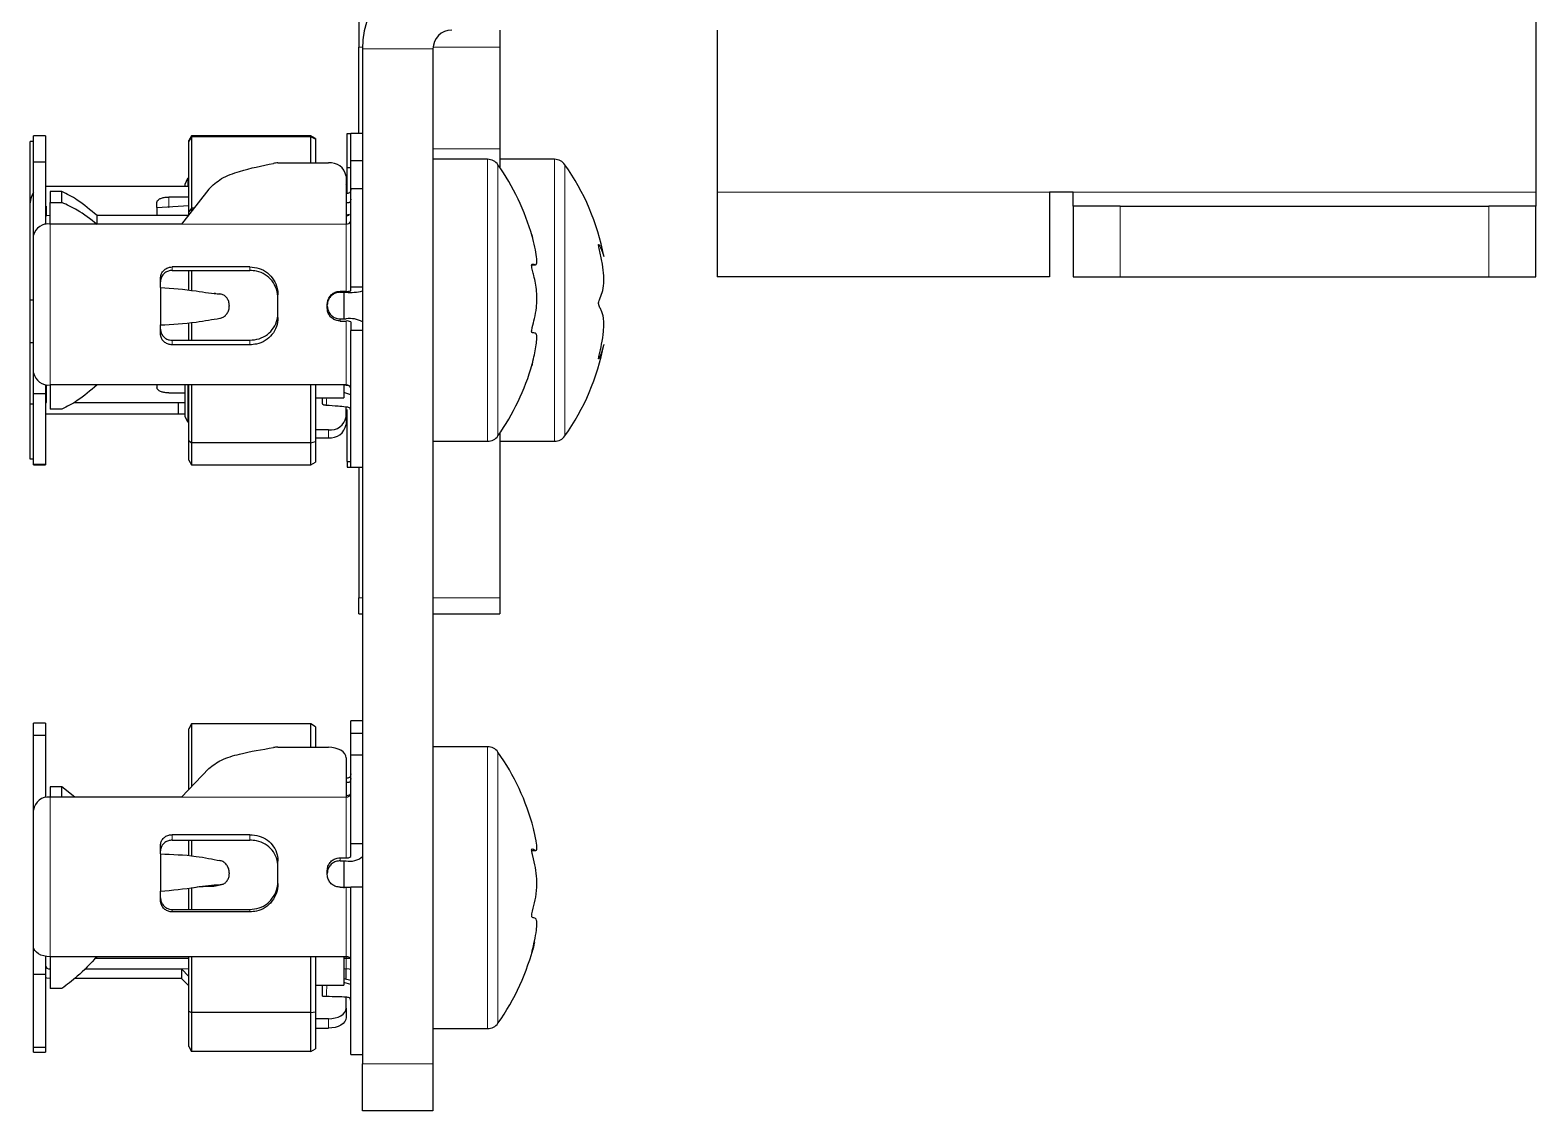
# Model space of a CAD drawing. Header units: millimetres. Extents: x -1019 to 1271, y -273 to 1986.
# Drawn here: x -934.4 to -870.3, y -272.9 to -226.9 of the extents above; entities that cross this region are included whole.
import ezdxf

# ---------------------------------------------------------------- set-up
doc = ezdxf.new("R2010")
doc.units = ezdxf.units.MM

msp = doc.modelspace()

# ---------------------------------------------------------------- linework, layer by layer
at = {"color": 7, "linetype": 'Continuous', "lineweight": 25}
for p, q in [((-870.339, -220.436), (-870.339, -233.836)), ((-920.439, -223.042), (-920.439, -227.66)), ((-914.439, -226.936), (-914.439, -227.66)), ((-905.189, -226.936), (-905.189, -233.836)), ((-920.439, -231.336), (-920.439, -227.66)), ((-920.289, -227.736), (-920.289, -270.936)), ((-917.289, -227.736), (-917.289, -270.936)), ((-914.439, -227.66), (-914.439, -231.99)), ((-920.939, -231.336), (-920.789, -231.336)), ((-920.939, -232.804), (-920.939, -231.336)), ((-920.289, -231.336), (-920.789, -231.336)), ((-920.789, -232.481), (-920.789, -231.336)), ((-934.289, -231.678), (-934.439, -231.678)), ((-934.439, -234.286), (-934.439, -231.678)), ((-933.789, -231.436), (-934.289, -231.436)), ((-934.289, -232.557), (-934.289, -231.436)), ((-933.789, -231.436), (-933.789, -232.557)), ((-927.573, -231.436), (-927.689, -231.636)), ((-927.573, -231.473), (-927.689, -231.659)), ((-927.689, -231.659), (-927.689, -231.636)), ((-927.689, -234.671), (-927.689, -231.659)), ((-922.489, -231.436), (-927.573, -231.436)), ((-927.573, -231.436), (-927.573, -231.473)), ((-927.573, -231.473), (-927.573, -234.517)), ((-922.489, -231.473), (-927.573, -231.473)), ((-922.289, -231.552), (-922.489, -231.436)), ((-922.489, -231.473), (-922.489, -231.436)), ((-922.489, -232.59), (-922.489, -231.473)), ((-922.289, -231.58), (-922.489, -231.473)), ((-922.289, -231.552), (-922.289, -231.58)), ((-922.289, -231.58), (-922.289, -232.59)), ((-914.439, -231.99), (-914.439, -232.785)), ((-933.789, -232.557), (-934.289, -232.557)), ((-934.289, -235.563), (-934.289, -232.557)), ((-933.789, -232.557), (-933.789, -235.209)), ((-923.89, -232.59), (-921.739, -232.59)), ((-920.789, -233.684), (-920.789, -232.481)), ((-920.789, -232.481), (-920.289, -232.481)), ((-914.963, -232.436), (-917.289, -232.436)), ((-912.113, -232.436), (-914.439, -232.436)), ((-927.839, -233.49), (-927.723, -233.244)), ((-927.723, -233.244), (-927.723, -233.586)), ((-927.689, -233.244), (-927.723, -233.244)), ((-920.989, -233.147), (-920.989, -235.19)), ((-920.939, -233.887), (-920.939, -232.804)), ((-920.789, -232.804), (-920.939, -232.804)), ((-933.739, -233.586), (-933.789, -233.588)), ((-928.139, -233.586), (-933.739, -233.586)), ((-933.089, -233.799), (-933.589, -233.799)), ((-933.589, -233.799), (-933.589, -234.277)), ((-933.089, -234.277), (-933.089, -233.799)), ((-927.689, -233.586), (-928.139, -233.586)), ((-926.834, -233.704), (-927.989, -235.19)), ((-927.839, -233.586), (-927.839, -233.49)), ((-920.789, -237.877), (-920.789, -233.684)), ((-920.789, -233.684), (-920.289, -233.684)), ((-905.189, -233.836), (-905.189, -237.436)), ((-890.039, -233.836), (-891.039, -233.836)), ((-891.039, -233.836), (-891.039, -237.436)), ((-890.039, -234.436), (-890.039, -233.836)), ((-870.339, -233.836), (-870.339, -234.436)), ((-934.439, -238.436), (-934.439, -234.286)), ((-933.589, -234.277), (-933.089, -234.277)), ((-929.039, -234.488), (-929.039, -234.276)), ((-929.039, -234.488), (-927.689, -234.402)), ((-929.039, -234.488), (-929.039, -234.833)), ((-927.689, -234.041), (-928.539, -234.041)), ((-927.573, -234.517), (-927.689, -234.671)), ((-927.573, -234.517), (-927.573, -234.655)), ((-927.465, -234.517), (-927.573, -234.517)), ((-890.039, -234.436), (-890.039, -237.436)), ((-888.039, -234.436), (-890.039, -234.436)), ((-888.039, -234.436), (-872.339, -234.436)), ((-870.339, -234.436), (-872.339, -234.436)), ((-870.339, -237.436), (-870.339, -234.436)), ((-927.989, -235.19), (-933.589, -235.19)), ((-931.589, -235.19), (-931.589, -234.833)), ((-927.711, -234.833), (-931.589, -234.833)), ((-927.689, -234.833), (-927.689, -234.671)), ((-920.844, -234.786), (-920.989, -234.812)), ((-934.274, -235.563), (-934.289, -235.563)), ((-934.289, -235.658), (-934.289, -235.563)), ((-934.289, -241.52), (-934.289, -235.658)), ((-925.089, -237.017), (-928.389, -237.017)), ((-928.389, -237.163), (-925.089, -237.163)), ((-927.689, -237.997), (-927.689, -237.163)), ((-927.573, -237.163), (-927.573, -238.01)), ((-913.065, -236.921), (-912.929, -236.921)), ((-928.889, -237.886), (-928.889, -237.502)), ((-891.039, -237.436), (-905.189, -237.436)), ((-890.039, -237.436), (-888.039, -237.436)), ((-888.039, -237.436), (-872.339, -237.436)), ((-872.339, -237.436), (-870.339, -237.436)), ((-934.289, -238.436), (-934.439, -238.436)), ((-934.439, -240.242), (-934.439, -238.436)), ((-928.889, -237.886), (-928.889, -239.484)), ((-926.546, -238.151), (-926.602, -238.147)), ((-926.356, -238.167), (-926.366, -238.166)), ((-923.889, -239.166), (-923.889, -238.208)), ((-921.239, -238.054), (-920.989, -238.054)), ((-921.239, -238.094), (-920.989, -238.094)), ((-921.089, -238.094), (-921.089, -239.228)), ((-920.289, -237.877), (-920.789, -237.877)), ((-920.789, -238.038), (-920.789, -237.877)), ((-925.961, -238.652), (-925.961, -238.692)), ((-921.789, -238.772), (-921.789, -238.605)), ((-928.889, -239.86), (-928.889, -239.484)), ((-927.689, -240.135), (-927.689, -239.405)), ((-927.573, -239.39), (-927.573, -240.135)), ((-921.239, -239.228), (-920.989, -239.228)), ((-921.239, -239.319), (-920.989, -239.319)), ((-920.789, -239.355), (-920.789, -239.728)), ((-920.789, -245.536), (-920.789, -239.728)), ((-920.289, -239.728), (-920.789, -239.728)), ((-934.289, -240.242), (-934.439, -240.242)), ((-934.439, -242.852), (-934.439, -240.242)), ((-928.389, -240.135), (-925.089, -240.135)), ((-925.089, -240.33), (-928.389, -240.33)), ((-934.289, -242.421), (-934.289, -241.52)), ((-933.789, -242.018), (-933.789, -242.421)), ((-931.589, -242.04), (-933.589, -242.04)), ((-920.989, -242.04), (-931.589, -242.04)), ((-929.039, -242.04), (-929.039, -242.141)), ((-927.839, -243.382), (-927.839, -242.04)), ((-927.723, -242.024), (-927.723, -243.629)), ((-927.689, -242.069), (-927.711, -242.04)), ((-927.689, -244.402), (-927.689, -242.04)), ((-927.573, -242.04), (-927.573, -244.504)), ((-922.489, -244.504), (-922.489, -242.04)), ((-922.289, -242.04), (-922.289, -244.446)), ((-921.089, -242.04), (-921.089, -242.586)), ((-920.789, -242.097), (-921.089, -242.043)), ((-920.989, -242.061), (-920.989, -242.04)), ((-934.439, -245.194), (-934.439, -242.852)), ((-934.289, -242.852), (-934.439, -242.852)), ((-933.789, -242.421), (-934.289, -242.421)), ((-934.289, -245.427), (-934.289, -242.421)), ((-933.789, -242.421), (-933.789, -245.427)), ((-932.576, -242.786), (-928.139, -242.786)), ((-928.539, -242.379), (-927.839, -242.379)), ((-928.139, -242.786), (-928.139, -243.286)), ((-928.139, -242.786), (-927.839, -242.786)), ((-922.289, -242.586), (-921.089, -242.586)), ((-920.789, -242.461), (-921.089, -242.366)), ((-933.739, -243.286), (-933.789, -243.285)), ((-928.139, -243.286), (-933.739, -243.286)), ((-933.089, -243.074), (-933.589, -243.074)), ((-927.839, -243.286), (-928.139, -243.286)), ((-927.723, -243.629), (-927.839, -243.382)), ((-920.989, -243.391), (-920.989, -242.98)), ((-920.989, -243.391), (-920.989, -243.726)), ((-920.939, -245.294), (-920.939, -243.078)), ((-927.689, -243.629), (-927.723, -243.629)), ((-921.739, -243.948), (-922.289, -243.948)), ((-914.439, -244.088), (-914.439, -251.106)), ((-927.689, -244.402), (-927.573, -244.504)), ((-927.689, -245.236), (-927.689, -244.402)), ((-922.489, -244.504), (-927.573, -244.504)), ((-927.573, -244.504), (-927.573, -245.436)), ((-922.489, -244.504), (-922.289, -244.446)), ((-922.489, -245.436), (-922.489, -244.504)), ((-922.289, -244.283), (-921.739, -244.283)), ((-922.289, -244.446), (-922.289, -245.321)), ((-917.289, -244.436), (-914.963, -244.436)), ((-914.439, -244.436), (-912.113, -244.436)), ((-934.289, -245.194), (-934.439, -245.194)), ((-933.789, -245.427), (-934.289, -245.427)), ((-934.289, -245.436), (-934.289, -245.427)), ((-934.289, -245.436), (-933.789, -245.436)), ((-933.789, -245.427), (-933.789, -245.436)), ((-927.689, -245.236), (-927.573, -245.436)), ((-927.573, -245.436), (-922.489, -245.436)), ((-922.489, -245.436), (-922.289, -245.321)), ((-920.939, -245.294), (-920.789, -245.294)), ((-920.939, -245.294), (-920.939, -245.536)), ((-920.939, -245.536), (-920.789, -245.536)), ((-920.789, -245.536), (-920.289, -245.536)), ((-920.439, -245.536), (-920.439, -251.106)), ((-920.439, -251.776), (-920.439, -251.106)), ((-914.439, -251.106), (-914.439, -251.776)), ((-920.439, -251.776), (-920.289, -251.776)), ((-917.289, -251.776), (-914.439, -251.776)), ((-920.289, -256.336), (-920.789, -256.336)), ((-920.789, -256.867), (-920.789, -256.336)), ((-933.789, -256.436), (-934.289, -256.436)), ((-934.289, -256.954), (-934.289, -256.436)), ((-933.789, -256.954), (-934.289, -256.954)), ((-934.289, -260.057), (-934.289, -256.954)), ((-933.789, -256.436), (-933.789, -256.954)), ((-933.789, -256.954), (-933.789, -259.601)), ((-927.573, -256.461), (-927.689, -256.674)), ((-927.689, -259.263), (-927.689, -256.674)), ((-927.573, -256.461), (-927.573, -259.142)), ((-922.489, -256.461), (-927.573, -256.461)), ((-922.489, -257.457), (-922.489, -256.461)), ((-922.289, -256.584), (-922.489, -256.461)), ((-922.289, -256.584), (-922.289, -257.457)), ((-920.789, -257.788), (-920.789, -256.867)), ((-920.789, -256.867), (-920.289, -256.867)), ((-923.89, -257.457), (-921.739, -257.457)), ((-914.963, -257.436), (-917.289, -257.436)), ((-920.989, -257.912), (-920.989, -259.578)), ((-920.789, -261.573), (-920.789, -257.788)), ((-920.789, -257.788), (-920.289, -257.788)), ((-926.834, -258.366), (-927.989, -259.578)), ((-933.089, -259.143), (-933.589, -259.143)), ((-933.589, -259.143), (-933.589, -259.585)), ((-927.989, -259.578), (-933.589, -259.578)), ((-933.089, -259.585), (-933.089, -259.143)), ((-932.538, -259.578), (-933.089, -259.143)), ((-920.789, -259.485), (-920.989, -259.531)), ((-934.282, -260.057), (-934.289, -260.057)), ((-934.289, -260.135), (-934.289, -260.057)), ((-934.289, -265.951), (-934.289, -260.135)), ((-925.089, -261.181), (-928.389, -261.181)), ((-928.389, -261.414), (-925.089, -261.414)), ((-927.689, -262.054), (-927.689, -261.414)), ((-927.573, -261.414), (-927.573, -262.063)), ((-928.889, -262.002), (-928.889, -261.636)), ((-928.889, -262.002), (-928.889, -263.587)), ((-921.239, -262.164), (-920.989, -262.164)), ((-920.289, -261.573), (-920.789, -261.573)), ((-920.789, -262.111), (-920.789, -261.573)), ((-913.088, -261.848), (-912.913, -261.848)), ((-925.961, -262.808), (-925.961, -262.848)), ((-923.889, -263.264), (-923.889, -262.313)), ((-921.789, -262.869), (-921.789, -262.703)), ((-921.239, -262.295), (-920.989, -262.295)), ((-921.089, -262.295), (-921.089, -263.452)), ((-927.689, -264.362), (-927.689, -263.451)), ((-927.573, -263.435), (-927.573, -264.362)), ((-926.53, -263.358), (-926.285, -263.302)), ((-921.239, -263.418), (-920.989, -263.418)), ((-920.789, -270.536), (-920.789, -263.41)), ((-920.289, -263.41), (-920.789, -263.41)), ((-928.889, -263.975), (-928.889, -263.587)), ((-928.389, -264.362), (-925.089, -264.362)), ((-925.089, -264.469), (-928.389, -264.469)), ((-934.289, -267.137), (-934.289, -265.951)), ((-933.789, -266.357), (-933.789, -267.137)), ((-931.589, -266.375), (-933.589, -266.375)), ((-931.651, -266.436), (-927.689, -266.436)), ((-920.989, -266.375), (-931.589, -266.375)), ((-927.689, -268.693), (-927.689, -266.375)), ((-927.573, -266.375), (-927.573, -268.751)), ((-922.489, -268.751), (-922.489, -266.375)), ((-922.289, -266.375), (-922.289, -268.718)), ((-921.089, -266.375), (-921.089, -267.586)), ((-921.089, -266.436), (-920.814, -266.436)), ((-933.789, -267.137), (-934.289, -267.137)), ((-934.289, -270.24), (-934.289, -267.137)), ((-933.789, -267.137), (-933.789, -270.24)), ((-927.989, -267.295), (-932.538, -267.295)), ((-932.115, -266.897), (-927.989, -266.897)), ((-927.989, -266.897), (-927.689, -267.212)), ((-927.989, -266.897), (-927.989, -267.295)), ((-927.689, -267.61), (-927.989, -267.295)), ((-920.989, -267.342), (-920.989, -266.897)), ((-933.089, -267.73), (-933.589, -267.73)), ((-922.289, -267.586), (-921.089, -267.586)), ((-920.789, -267.388), (-921.089, -267.319)), ((-920.789, -267.562), (-921.089, -267.474)), ((-920.989, -268.563), (-920.989, -268.098)), ((-920.989, -268.563), (-920.989, -268.961)), ((-927.689, -268.693), (-927.573, -268.751)), ((-927.689, -270.199), (-927.689, -268.693)), ((-922.489, -268.751), (-927.573, -268.751)), ((-927.573, -268.751), (-927.573, -270.412)), ((-922.489, -268.751), (-922.289, -268.718)), ((-922.489, -270.412), (-922.489, -268.751)), ((-922.289, -268.718), (-922.289, -270.289)), ((-921.739, -269.018), (-922.289, -269.018)), ((-922.289, -269.415), (-921.739, -269.415)), ((-917.289, -269.436), (-914.963, -269.436)), ((-933.789, -270.24), (-934.289, -270.24)), ((-934.289, -270.436), (-934.289, -270.24)), ((-934.289, -270.436), (-933.789, -270.436)), ((-933.789, -270.24), (-933.789, -270.436)), ((-927.689, -270.199), (-927.573, -270.412)), ((-922.489, -270.412), (-927.573, -270.412)), ((-922.489, -270.412), (-922.289, -270.289)), ((-920.789, -270.536), (-920.289, -270.536)), ((-920.289, -272.936), (-920.289, -270.936)), ((-917.289, -270.936), (-917.289, -272.936)), ((-917.289, -272.936), (-920.289, -272.936))]:
    msp.add_line(p, q, dxfattribs=at)
at = {"color": 8, "linetype": 'Continuous', "lineweight": 18}
for p, q in [((-920.439, -227.66), (-920.288, -227.66)), ((-917.289, -227.736), (-920.289, -227.736)), ((-917.285, -227.66), (-914.439, -227.66)), ((-914.439, -231.99), (-917.289, -231.99)), ((-914.963, -232.436), (-914.963, -233.137)), ((-914.522, -232.665), (-914.522, -233.339)), ((-912.113, -232.436), (-912.113, -244.436)), ((-911.672, -232.665), (-911.672, -244.208)), ((-914.963, -233.137), (-914.963, -244.436)), ((-914.522, -233.339), (-914.522, -244.208)), ((-891.039, -233.836), (-905.189, -233.836)), ((-870.339, -233.836), (-890.039, -233.836)), ((-933.739, -234.424), (-933.739, -234.845)), ((-928.539, -234.041), (-928.539, -234.494)), ((-888.039, -237.436), (-888.039, -234.436)), ((-872.339, -234.436), (-872.339, -237.436)), ((-933.589, -235.19), (-933.589, -242.04)), ((-920.989, -235.19), (-927.989, -235.19)), ((-920.989, -238.054), (-920.989, -235.19)), ((-928.389, -237.017), (-928.389, -237.163)), ((-925.089, -237.163), (-925.089, -237.017)), ((-921.239, -238.054), (-921.239, -238.094)), ((-921.239, -239.228), (-921.239, -239.319)), ((-920.989, -242.04), (-920.989, -239.319)), ((-928.389, -240.135), (-928.389, -240.33)), ((-925.089, -240.33), (-925.089, -240.135)), ((-933.739, -242.027), (-933.739, -242.786)), ((-921.739, -244.283), (-921.739, -243.948)), ((-920.439, -251.106), (-920.289, -251.106)), ((-917.289, -251.106), (-914.439, -251.106)), ((-914.963, -257.436), (-914.963, -262.92)), ((-914.522, -257.665), (-914.522, -262.94)), ((-933.589, -259.578), (-933.589, -266.375)), ((-920.989, -259.578), (-927.989, -259.578)), ((-920.989, -262.164), (-920.989, -259.578)), ((-928.389, -261.181), (-928.389, -261.414)), ((-925.089, -261.414), (-925.089, -261.181)), ((-921.239, -262.164), (-921.239, -262.295)), ((-920.989, -266.375), (-920.989, -263.418)), ((-914.963, -262.92), (-914.963, -269.436)), ((-914.522, -262.94), (-914.522, -269.208)), ((-928.389, -264.362), (-928.389, -264.469)), ((-925.089, -264.469), (-925.089, -264.362)), ((-933.589, -266.375), (-933.589, -266.897)), ((-920.989, -266.897), (-920.989, -266.375)), ((-927.689, -266.897), (-927.989, -266.897)), ((-920.989, -266.897), (-921.089, -266.897)), ((-921.739, -269.415), (-921.739, -269.018)), ((-920.289, -270.936), (-917.289, -270.936))]:
    msp.add_line(p, q, dxfattribs=at)
at = {"color": 7, "linetype": 'Continuous', "lineweight": 25, "flags": 128}
for points in [[(-933.589, -234.833), (-933.725, -234.843), (-933.789, -234.855)], [(-933.789, -242.78), (-933.778, -242.783), (-933.739, -242.786)], [(-920.989, -257.912), (-921.003, -257.823), (-921.046, -257.738), (-921.115, -257.659), (-921.208, -257.59), (-921.322, -257.534), (-921.452, -257.492), (-921.592, -257.466), (-921.739, -257.457)], [(-933.589, -266.375), (-933.725, -266.366), (-933.856, -266.342), (-933.977, -266.303), (-934.084, -266.25), (-934.171, -266.186), (-934.235, -266.113), (-934.275, -266.033), (-934.289, -265.951)], [(-920.789, -266.496), (-920.792, -266.472), (-920.804, -266.449), (-920.822, -266.428), (-920.847, -266.41), (-920.877, -266.395), (-920.912, -266.384), (-920.95, -266.377), (-920.989, -266.375)], [(-933.589, -267.295), (-933.725, -267.284), (-933.789, -267.272)], [(-920.789, -266.92), (-920.852, -266.908), (-920.989, -266.897)], [(-921.739, -269.018), (-921.592, -269.009), (-921.452, -268.983), (-921.322, -268.941), (-921.208, -268.885), (-921.115, -268.816), (-921.046, -268.737), (-921.003, -268.652), (-920.989, -268.563)], [(-920.989, -268.961), (-921.003, -269.05), (-921.046, -269.135), (-921.115, -269.213), (-921.208, -269.282), (-921.322, -269.339), (-921.452, -269.381), (-921.592, -269.407), (-921.739, -269.415)]]:
    msp.add_lwpolyline(points, dxfattribs=at)
at = {"color": 8, "linetype": 'Continuous', "lineweight": 18, "flags": 128}
for points in [[(-921.81, -242.586), (-921.815, -242.674), (-921.824, -242.818), (-921.831, -242.909), (-921.831, -242.909), (-921.831, -242.909)], [(-921.803, -267.586), (-921.808, -267.685), (-921.815, -267.829), (-921.824, -267.979), (-921.831, -268.075), (-921.831, -268.075), (-921.831, -268.075)]]:
    msp.add_lwpolyline(points, dxfattribs=at)
at = {"color": 7, "linetype": 'Continuous', "lineweight": 25}
for centre, radius, start, end in [((-916.489, -227.736), 3.8, 90, 180), ((-916.489, -227.736), 0.8, 90, 180), ((-923.89, -233.585), 0.996, 89.96573, 101.24283), ((-921.655, -233.26), 0.676, 9.63694, 97.14426), ((-914.963, -232.976), 0.54, 35.25153, 90), ((-922.689, -238.436), 10, 15.8038, 35.25153), ((-912.113, -232.976), 0.54, 35.25153, 90), ((-919.839, -238.436), 10, 10.85413, 35.25153), ((-933.739, -234.286), 0.7, 141.78679, 180), ((-921.139, -233.386), 0.2, 318.59038, 0), ((-933.685, -235.803), 0.62, 81.04376, 166.55137), ((-920.983, -234.599), 0.234, 268.74113, 306.93082), ((-920.961, -235.015), 0.177, 261.04376, 346.55137), ((-920.939, -237.408), 0.648, 265.60416, 283.40633), ((-920.815, -235.831), 2.269, 265.60416, 283.40633), ((-920.819, -240.285), 1.071, 60.29019, 99.09044), ((-920.94, -239.621), 0.306, 60.29019, 99.09044), ((-919.839, -238.436), 10, 324.74847, 349.10281), ((-933.667, -241.414), 0.63, 189.63694, 277.14426), ((-922.689, -238.436), 10, 324.74847, 344.24217), ((-920.966, -242.218), 0.18, 9.63694, 97.14426), ((-921.655, -243.278), 0.676, 262.85574, 350.36306), ((-921.139, -243.486), 0.2, 0, 41.40962), ((-921.655, -243.613), 0.676, 262.85574, 350.36306), ((-914.963, -243.896), 0.54, 270, 324.74847), ((-912.113, -243.896), 0.54, 270, 324.74847), ((-923.89, -258.671), 1.214, 89.96029, 99.18959), ((-914.963, -257.976), 0.54, 35.25153, 90), ((-922.689, -263.436), 10, 14.61668, 35.25153), ((-933.653, -260.215), 0.641, 84.2482, 172.76341), ((-920.97, -259.396), 0.183, 264.2482, 352.76341), ((-920.942, -261.934), 0.235, 258.55237, 310.85275), ((-920.826, -261.49), 0.821, 258.55237, 310.85275), ((-920.939, -249.911), 13.508, 269.78792, 270.63627), ((-922.689, -263.436), 10, 324.74847, 346.16033), ((-933.607, -266.715), 0.183, 187.23659, 275.7518), ((-914.963, -268.896), 0.54, 270, 324.74847)]:
    msp.add_arc(centre, radius, start, end, dxfattribs=at)
for points, knots in [([(-926.834, -233.704), (-926.665, -233.544), (-926.314, -233.213), (-925.332, -232.863), (-924.569, -232.708), (-924.084, -232.609)], [0, 0, 0, 0, 0.254027, 0.526591, 1, 1, 1, 1]), ([(-931.589, -234.833), (-931.869, -234.594), (-932.369, -234.166), (-932.869, -233.911), (-933.089, -233.799)], [0, 0, 0, 0, 0.559911, 1, 1, 1, 1]), ([(-920.789, -233.712), (-920.79, -233.732), (-920.792, -233.77), (-920.809, -233.823), (-920.847, -233.876), (-920.906, -233.883), (-920.943, -233.888), (-920.955, -233.889)], [0, 0, 0, 0, 0.218419, 0.422229, 0.602698, 0.8746, 1, 1, 1, 1]), ([(-933.589, -235.205), (-933.589, -234.985), (-933.589, -234.593), (-933.589, -234.374), (-933.589, -234.277)], [0, 0, 0, 0, 0.5597848, 1, 1, 1, 1]), ([(-931.589, -235.205), (-931.869, -234.985), (-932.369, -234.593), (-932.869, -234.374), (-933.089, -234.277)], [0, 0, 0, 0, 0.559868, 1, 1, 1, 1]), ([(-929.039, -234.276), (-929.033, -234.247), (-929.022, -234.19), (-928.936, -234.121), (-928.81, -234.07), (-928.669, -234.044), (-928.576, -234.042), (-928.539, -234.041)], [0, 0, 0, 0, 0.2143729, 0.4287785, 0.6425919, 0.8566662, 1, 1, 1, 1]), ([(-920.789, -234.127), (-920.79, -234.146), (-920.792, -234.184), (-920.809, -234.235), (-920.845, -234.283), (-920.916, -234.288), (-920.964, -234.288), (-920.989, -234.288)], [0, 0, 0, 0, 0.195302, 0.377541, 0.538909, 0.761383, 1, 1, 1, 1]), ([(-913.089, -239.749), (-913.088, -239.741), (-913.088, -239.721), (-913.079, -239.665), (-913.037, -239.485), (-912.956, -239.197), (-912.886, -238.813), (-912.858, -238.41), (-912.88, -237.919), (-912.957, -237.525), (-913.038, -237.206), (-913.07, -237.077), (-913.084, -237.007), (-913.088, -236.968), (-913.089, -236.944), (-913.086, -236.923), (-913.076, -236.898), (-913.019, -236.885), (-912.927, -236.938), (-912.861, -236.908), (-912.866, -236.657), (-912.926, -236.275), (-913.008, -235.926), (-913.066, -235.716), (-913.082, -235.66), (-913.088, -235.64), (-913.089, -235.636), (-913.087, -235.644), (-913.079, -235.676), (-913.065, -235.724), (-913.055, -235.768), (-913.052, -235.78)], [0, 0, 0, 0, 0.0040963, 0.0098577, 0.0258222, 0.0971808, 0.1820797, 0.2358475, 0.2900545, 0.4082326, 0.4470708, 0.4665323, 0.4763166, 0.4805406, 0.4848084, 0.4884734, 0.4949308, 0.5149282, 0.6082954, 0.7024868, 0.7577568, 0.8366357, 0.9250156, 0.9471184, 0.9582225, 0.9626906, 0.9672088, 0.9710668, 0.9768996, 0.9934874, 1, 1, 1, 1]), ([(-910.02, -240.324), (-910.02, -240.326), (-910.02, -240.336), (-910.079, -240.549), (-910.158, -240.775), (-910.216, -240.904), (-910.232, -240.93), (-910.238, -240.931), (-910.239, -240.923), (-910.237, -240.903), (-910.229, -240.854), (-910.184, -240.652), (-910.101, -240.284), (-910.032, -239.829), (-910.008, -239.436), (-910.032, -239.104), (-910.105, -238.9), (-910.185, -238.746), (-910.223, -238.659), (-910.235, -238.607), (-910.238, -238.579), (-910.239, -238.554), (-910.236, -238.525), (-910.226, -238.471), (-910.169, -238.317), (-910.078, -238.12), (-910.011, -237.796), (-910.015, -237.351), (-910.073, -236.879), (-910.151, -236.497), (-910.209, -236.238), (-910.23, -236.143), (-910.238, -236.092), (-910.239, -236.075), (-910.237, -236.065), (-910.229, -236.063), (-910.188, -236.125), (-910.105, -236.321), (-910.037, -236.509), (-910.009, -236.595), (-910.017, -236.56), (-910.019, -236.551)], [0, 0, 0, 0, 0.0133302, 0.0677172, 0.1286552, 0.1438951, 0.1515514, 0.1546321, 0.1577474, 0.1604074, 0.1644292, 0.1758665, 0.227214, 0.2866649, 0.3232574, 0.360059, 0.4317763, 0.4671668, 0.4817761, 0.4863613, 0.4893064, 0.4918142, 0.4943158, 0.4987551, 0.5124641, 0.576388, 0.6408407, 0.6788973, 0.732261, 0.7915754, 0.8050793, 0.8187087, 0.8217746, 0.8243406, 0.8269094, 0.8308232, 0.8416083, 0.8896938, 0.9511613, 0.9881465, 1, 1, 1, 1]), ([(-928.889, -237.502), (-928.883, -237.447), (-928.872, -237.337), (-928.786, -237.192), (-928.66, -237.083), (-928.519, -237.025), (-928.426, -237.019), (-928.389, -237.017)], [0, 0, 0, 0, 0.2143729, 0.4287785, 0.6425919, 0.8566662, 1, 1, 1, 1]), ([(-928.389, -237.163), (-928.445, -237.168), (-928.557, -237.179), (-928.707, -237.262), (-928.82, -237.384), (-928.88, -237.521), (-928.886, -237.613), (-928.889, -237.65)], [0, 0, 0, 0, 0.214385, 0.428772, 0.643033, 0.856802, 1, 1, 1, 1]), ([(-925.089, -237.017), (-924.954, -237.029), (-924.684, -237.055), (-924.325, -237.253), (-924.055, -237.549), (-923.91, -237.887), (-923.895, -238.114), (-923.889, -238.208)], [0, 0, 0, 0, 0.2132377, 0.4264897, 0.6391595, 0.8495978, 1, 1, 1, 1]), ([(-923.889, -238.36), (-923.901, -238.226), (-923.925, -237.956), (-924.123, -237.601), (-924.419, -237.334), (-924.758, -237.186), (-924.99, -237.17), (-925.089, -237.163)], [0, 0, 0, 0, 0.212376, 0.424979, 0.633479, 0.843609, 1, 1, 1, 1]), ([(-928.889, -237.886), (-928.39, -237.924), (-927.719, -237.976), (-926.824, -238.129), (-926.519, -238.153), (-926.365, -238.166)], [0, 0, 0, 0, 0.587693, 0.790818, 1, 1, 1, 1]), ([(-925.961, -238.652), (-925.966, -238.596), (-925.976, -238.484), (-926.051, -238.337), (-926.162, -238.227), (-926.274, -238.176), (-926.344, -238.168), (-926.365, -238.166)], [0, 0, 0, 0, 0.225883, 0.451767, 0.67765, 0.903524, 1, 1, 1, 1]), ([(-921.789, -238.605), (-921.783, -238.543), (-921.771, -238.42), (-921.676, -238.255), (-921.537, -238.13), (-921.383, -238.064), (-921.28, -238.057), (-921.239, -238.054)], [0, 0, 0, 0, 0.214305, 0.42865, 0.642279, 0.856223, 1, 1, 1, 1]), ([(-921.239, -238.094), (-921.3, -238.1), (-921.424, -238.112), (-921.589, -238.206), (-921.713, -238.346), (-921.779, -238.501), (-921.786, -238.603), (-921.789, -238.645)], [0, 0, 0, 0, 0.214319, 0.428642, 0.642812, 0.856387, 1, 1, 1, 1]), ([(-926.365, -239.202), (-926.316, -239.191), (-926.219, -239.168), (-926.094, -239.067), (-926.004, -238.929), (-925.965, -238.796), (-925.962, -238.716), (-925.961, -238.692)], [0, 0, 0, 0, 0.225867, 0.451734, 0.677598, 0.903479, 1, 1, 1, 1]), ([(-925.089, -240.135), (-924.954, -240.123), (-924.684, -240.098), (-924.325, -239.906), (-924.056, -239.619), (-923.91, -239.286), (-923.895, -239.06), (-923.889, -238.964)], [0, 0, 0, 0, 0.212875, 0.425767, 0.637937, 0.847353, 1, 1, 1, 1]), ([(-921.789, -238.681), (-921.783, -238.742), (-921.771, -238.865), (-921.677, -239.029), (-921.538, -239.152), (-921.383, -239.218), (-921.28, -239.225), (-921.239, -239.228)], [0, 0, 0, 0, 0.214211, 0.428471, 0.641842, 0.855602, 1, 1, 1, 1]), ([(-921.239, -239.319), (-921.3, -239.313), (-921.424, -239.301), (-921.589, -239.207), (-921.713, -239.069), (-921.779, -238.915), (-921.786, -238.813), (-921.789, -238.772)], [0, 0, 0, 0, 0.214393, 0.428789, 0.643061, 0.856854, 1, 1, 1, 1]), ([(-928.889, -239.484), (-928.39, -239.459), (-927.719, -239.424), (-926.824, -239.272), (-926.519, -239.225), (-926.365, -239.202)], [0, 0, 0, 0, 0.587693, 0.790818, 1, 1, 1, 1]), ([(-928.889, -239.663), (-928.883, -239.717), (-928.872, -239.824), (-928.787, -239.965), (-928.66, -240.071), (-928.52, -240.127), (-928.426, -240.132), (-928.389, -240.135)], [0, 0, 0, 0, 0.214295, 0.42863, 0.64223, 0.856153, 1, 1, 1, 1]), ([(-923.889, -239.166), (-923.901, -239.299), (-923.926, -239.564), (-924.126, -239.91), (-924.423, -240.168), (-924.762, -240.308), (-924.992, -240.324), (-925.089, -240.33)], [0, 0, 0, 0, 0.212833, 0.42585, 0.635542, 0.846587, 1, 1, 1, 1]), ([(-928.389, -240.33), (-928.445, -240.325), (-928.557, -240.315), (-928.707, -240.235), (-928.82, -240.117), (-928.88, -239.984), (-928.886, -239.895), (-928.889, -239.86)], [0, 0, 0, 0, 0.214445, 0.428893, 0.643239, 0.857188, 1, 1, 1, 1]), ([(-913.066, -241.156), (-913.07, -241.172), (-913.078, -241.2), (-913.085, -241.225), (-913.089, -241.236), (-913.089, -241.234), (-913.085, -241.219), (-913.067, -241.154), (-912.987, -240.85), (-912.901, -240.438), (-912.858, -240.041), (-912.877, -239.832), (-912.95, -239.828), (-913.022, -239.827), (-913.05, -239.822), (-913.069, -239.811), (-913.081, -239.796), (-913.088, -239.772), (-913.088, -239.756), (-913.089, -239.749)], [0, 0, 0, 0, 0.018644, 0.033299, 0.041271, 0.049309, 0.058384, 0.074671, 0.136829, 0.382246, 0.498195, 0.615626, 0.843525, 0.899785, 0.93556, 0.959105, 0.982786, 0.992239, 1, 1, 1, 1]), ([(-933.589, -242.04), (-933.589, -242.279), (-933.589, -242.706), (-933.589, -242.962), (-933.589, -243.074)], [0, 0, 0, 0, 0.559866, 1, 1, 1, 1]), ([(-931.589, -242.04), (-931.869, -242.279), (-932.369, -242.706), (-932.869, -242.962), (-933.089, -243.074)], [0, 0, 0, 0, 0.5599109, 1, 1, 1, 1]), ([(-928.539, -242.379), (-928.595, -242.377), (-928.707, -242.372), (-928.857, -242.335), (-928.97, -242.277), (-929.03, -242.209), (-929.036, -242.161), (-929.039, -242.141)], [0, 0, 0, 0, 0.214385, 0.428772, 0.643033, 0.856802, 1, 1, 1, 1]), ([(-921.989, -242.84), (-921.989, -242.81), (-921.989, -242.73), (-921.989, -242.646), (-921.989, -242.592), (-921.989, -242.586)], [0, 0, 0, 0, 0.357966, 0.937989, 1, 1, 1, 1]), ([(-921.831, -242.909), (-921.855, -242.907), (-921.903, -242.902), (-921.957, -242.884), (-921.985, -242.862), (-921.988, -242.846), (-921.989, -242.84)], [0, 0, 0, 0, 0.266331, 0.548449, 0.829136, 1, 1, 1, 1]), ([(-920.789, -243.16), (-920.79, -243.141), (-920.792, -243.103), (-920.809, -243.05), (-920.847, -242.997), (-920.923, -242.987), (-921.084, -242.97), (-921.396, -242.94), (-921.666, -242.921), (-921.831, -242.909)], [0, 0, 0, 0, 0.0520515, 0.1006214, 0.143629, 0.208426, 0.2776636, 0.5586593, 1, 1, 1, 1]), ([(-926.834, -258.366), (-926.665, -258.236), (-926.314, -257.966), (-925.332, -257.681), (-924.569, -257.554), (-924.084, -257.473)], [0, 0, 0, 0, 0.254027, 0.526591, 1, 1, 1, 1]), ([(-920.789, -258.591), (-920.79, -258.611), (-920.792, -258.651), (-920.809, -258.706), (-920.847, -258.761), (-920.918, -258.769), (-920.966, -258.773), (-920.989, -258.774)], [0, 0, 0, 0, 0.195353, 0.37764, 0.539051, 0.782239, 1, 1, 1, 1]), ([(-920.789, -258.789), (-920.79, -258.809), (-920.792, -258.849), (-920.809, -258.903), (-920.845, -258.954), (-920.916, -258.962), (-920.964, -258.963), (-920.989, -258.963)], [0, 0, 0, 0, 0.195302, 0.377541, 0.538909, 0.761383, 1, 1, 1, 1]), ([(-928.889, -261.636), (-928.883, -261.584), (-928.872, -261.48), (-928.786, -261.344), (-928.66, -261.242), (-928.519, -261.189), (-928.426, -261.183), (-928.389, -261.181)], [0, 0, 0, 0, 0.214373, 0.428779, 0.642592, 0.856666, 1, 1, 1, 1]), ([(-928.389, -261.414), (-928.445, -261.418), (-928.557, -261.428), (-928.707, -261.505), (-928.82, -261.619), (-928.88, -261.748), (-928.886, -261.835), (-928.889, -261.87)], [0, 0, 0, 0, 0.214385, 0.428772, 0.643033, 0.856802, 1, 1, 1, 1]), ([(-925.089, -261.181), (-924.954, -261.193), (-924.684, -261.216), (-924.325, -261.401), (-924.055, -261.679), (-923.91, -262.001), (-923.895, -262.222), (-923.889, -262.313)], [0, 0, 0, 0, 0.2132377, 0.4264897, 0.6391595, 0.8495978, 1, 1, 1, 1]), ([(-923.889, -262.554), (-923.901, -262.423), (-923.925, -262.161), (-924.123, -261.822), (-924.419, -261.572), (-924.758, -261.435), (-924.99, -261.42), (-925.089, -261.414)], [0, 0, 0, 0, 0.212376, 0.424979, 0.633479, 0.843609, 1, 1, 1, 1]), ([(-913.089, -266.226), (-913.088, -266.224), (-913.088, -266.22), (-913.079, -266.186), (-913.037, -266.023), (-912.956, -265.684), (-912.886, -265.286), (-912.858, -264.97), (-912.88, -264.758), (-912.957, -264.732), (-913.038, -264.713), (-913.07, -264.691), (-913.084, -264.665), (-913.088, -264.639), (-913.089, -264.616), (-913.086, -264.585), (-913.076, -264.522), (-913.019, -264.302), (-912.927, -263.973), (-912.861, -263.51), (-912.866, -263.01), (-912.926, -262.557), (-913.008, -262.211), (-913.066, -261.978), (-913.082, -261.899), (-913.088, -261.856), (-913.089, -261.831), (-913.087, -261.81), (-913.079, -261.788), (-913.034, -261.778), (-912.951, -261.841), (-912.882, -261.864), (-912.858, -261.77), (-912.883, -261.5), (-912.944, -261.175), (-913.003, -260.953), (-913.015, -260.909)], [0, 0, 0, 0, 0.002947, 0.007093, 0.01858, 0.069926, 0.131014, 0.169702, 0.208706, 0.29374, 0.321686, 0.335689, 0.34273, 0.345769, 0.34884, 0.351477, 0.356123, 0.370512, 0.437694, 0.505469, 0.545238, 0.601994, 0.665587, 0.681491, 0.689481, 0.692696, 0.695947, 0.698723, 0.70292, 0.714856, 0.76844, 0.830481, 0.868668, 0.907073, 0.981915, 1, 1, 1, 1]), ([(-928.889, -262.002), (-928.39, -262.017), (-927.719, -262.038), (-926.824, -262.189), (-926.519, -262.252), (-926.365, -262.284)], [0, 0, 0, 0, 0.5876932, 0.7908183, 1, 1, 1, 1]), ([(-921.789, -262.703), (-921.783, -262.642), (-921.771, -262.52), (-921.676, -262.359), (-921.537, -262.238), (-921.383, -262.173), (-921.28, -262.166), (-921.239, -262.164)], [0, 0, 0, 0, 0.214305, 0.42865, 0.642279, 0.856223, 1, 1, 1, 1]), ([(-925.961, -262.808), (-925.966, -262.752), (-925.976, -262.64), (-926.051, -262.486), (-926.162, -262.365), (-926.274, -262.303), (-926.344, -262.288), (-926.365, -262.284)], [0, 0, 0, 0, 0.225883, 0.451767, 0.67765, 0.903524, 1, 1, 1, 1]), ([(-921.239, -262.295), (-921.3, -262.301), (-921.424, -262.313), (-921.589, -262.404), (-921.713, -262.54), (-921.779, -262.692), (-921.786, -262.794), (-921.789, -262.835)], [0, 0, 0, 0, 0.2143193, 0.4286424, 0.642812, 0.856387, 1, 1, 1, 1]), ([(-928.889, -263.587), (-928.39, -263.539), (-927.719, -263.475), (-926.824, -263.323), (-926.519, -263.315), (-926.365, -263.312)], [0, 0, 0, 0, 0.587693, 0.790818, 1, 1, 1, 1]), ([(-927.582, -263.437), (-927.581, -263.437), (-927.414, -263.42), (-927.051, -263.366), (-926.762, -263.367), (-926.615, -263.368)], [0, 0, 0, 0, 0.004542, 0.4967, 1, 1, 1, 1]), ([(-926.531, -263.355), (-926.536, -263.358), (-926.562, -263.369), (-926.591, -263.368), (-926.615, -263.368)], [0, 0, 0, 0, 0.191081, 1, 1, 1, 1]), ([(-926.365, -263.312), (-926.316, -263.306), (-926.219, -263.293), (-926.094, -263.206), (-926.004, -263.078), (-925.965, -262.95), (-925.962, -262.871), (-925.961, -262.848)], [0, 0, 0, 0, 0.225867, 0.4517344, 0.6775983, 0.9034793, 1, 1, 1, 1]), ([(-925.089, -264.362), (-924.954, -264.349), (-924.684, -264.323), (-924.325, -264.121), (-924.056, -263.82), (-923.91, -263.479), (-923.895, -263.25), (-923.889, -263.154)], [0, 0, 0, 0, 0.212875, 0.425767, 0.637937, 0.847353, 1, 1, 1, 1]), ([(-923.889, -263.264), (-923.901, -263.399), (-923.926, -263.668), (-924.126, -264.027), (-924.423, -264.297), (-924.762, -264.446), (-924.992, -264.462), (-925.089, -264.469)], [0, 0, 0, 0, 0.212833, 0.42585, 0.635542, 0.846587, 1, 1, 1, 1]), ([(-921.239, -263.418), (-921.3, -263.412), (-921.424, -263.4), (-921.589, -263.305), (-921.713, -263.166), (-921.779, -263.011), (-921.786, -262.909), (-921.789, -262.869)], [0, 0, 0, 0, 0.214393, 0.428789, 0.643061, 0.856854, 1, 1, 1, 1]), ([(-928.889, -263.867), (-928.883, -263.923), (-928.872, -264.035), (-928.787, -264.183), (-928.66, -264.294), (-928.52, -264.354), (-928.426, -264.36), (-928.389, -264.362)], [0, 0, 0, 0, 0.214295, 0.42863, 0.64223, 0.856153, 1, 1, 1, 1]), ([(-928.389, -264.469), (-928.445, -264.463), (-928.557, -264.452), (-928.707, -264.368), (-928.82, -264.243), (-928.88, -264.104), (-928.886, -264.012), (-928.889, -263.975)], [0, 0, 0, 0, 0.214445, 0.428893, 0.643239, 0.857188, 1, 1, 1, 1]), ([(-912.969, -265.763), (-912.975, -265.797), (-912.989, -265.878), (-913.022, -265.999), (-913.049, -266.098), (-913.069, -266.166), (-913.081, -266.206), (-913.088, -266.225), (-913.088, -266.226), (-913.089, -266.226)], [0, 0, 0, 0, 0.210576, 0.494413, 0.674896, 0.793684, 0.913155, 0.960847, 1, 1, 1, 1]), ([(-933.589, -266.375), (-933.589, -266.668), (-933.589, -267.193), (-933.589, -267.566), (-933.589, -267.73)], [0, 0, 0, 0, 0.559866, 1, 1, 1, 1]), ([(-931.589, -266.375), (-931.869, -266.668), (-932.369, -267.193), (-932.869, -267.566), (-933.089, -267.73)], [0, 0, 0, 0, 0.559911, 1, 1, 1, 1]), ([(-921.989, -268.048), (-921.989, -268.017), (-921.989, -267.934), (-921.989, -267.803), (-921.989, -267.68), (-921.989, -267.609), (-921.989, -267.586)], [0, 0, 0, 0, 0.204402, 0.535601, 0.853111, 1, 1, 1, 1]), ([(-921.831, -268.075), (-921.855, -268.075), (-921.903, -268.075), (-921.957, -268.068), (-921.985, -268.059), (-921.988, -268.051), (-921.989, -268.048)], [0, 0, 0, 0, 0.266331, 0.548449, 0.829136, 1, 1, 1, 1]), ([(-920.789, -268.282), (-920.79, -268.261), (-920.792, -268.221), (-920.809, -268.167), (-920.847, -268.112), (-920.923, -268.104), (-921.084, -268.09), (-921.396, -268.074), (-921.666, -268.075), (-921.831, -268.075)], [0, 0, 0, 0, 0.052051, 0.100621, 0.143629, 0.208426, 0.277664, 0.558659, 1, 1, 1, 1])]:
    msp.add_open_spline(points, degree=3, knots=knots, dxfattribs=at)
at = {"color": 8, "linetype": 'Continuous', "lineweight": 18}
for points, knots in [([(-926.365, -238.166), (-926.407, -238.162), (-926.474, -238.157), (-926.558, -238.15), (-926.6, -238.147), (-926.615, -238.146)], [0, 0, 0, 0, 0.502362, 0.815418, 1, 1, 1, 1]), ([(-926.615, -263.368), (-926.594, -263.363), (-926.553, -263.354), (-926.485, -263.339), (-926.422, -263.325), (-926.38, -263.315), (-926.365, -263.312)], [0, 0, 0, 0, 0.2460218, 0.4976383, 0.8105557, 1, 1, 1, 1])]:
    msp.add_open_spline(points, degree=3, knots=knots, dxfattribs=at)

doc.saveas('drawing.dxf')
